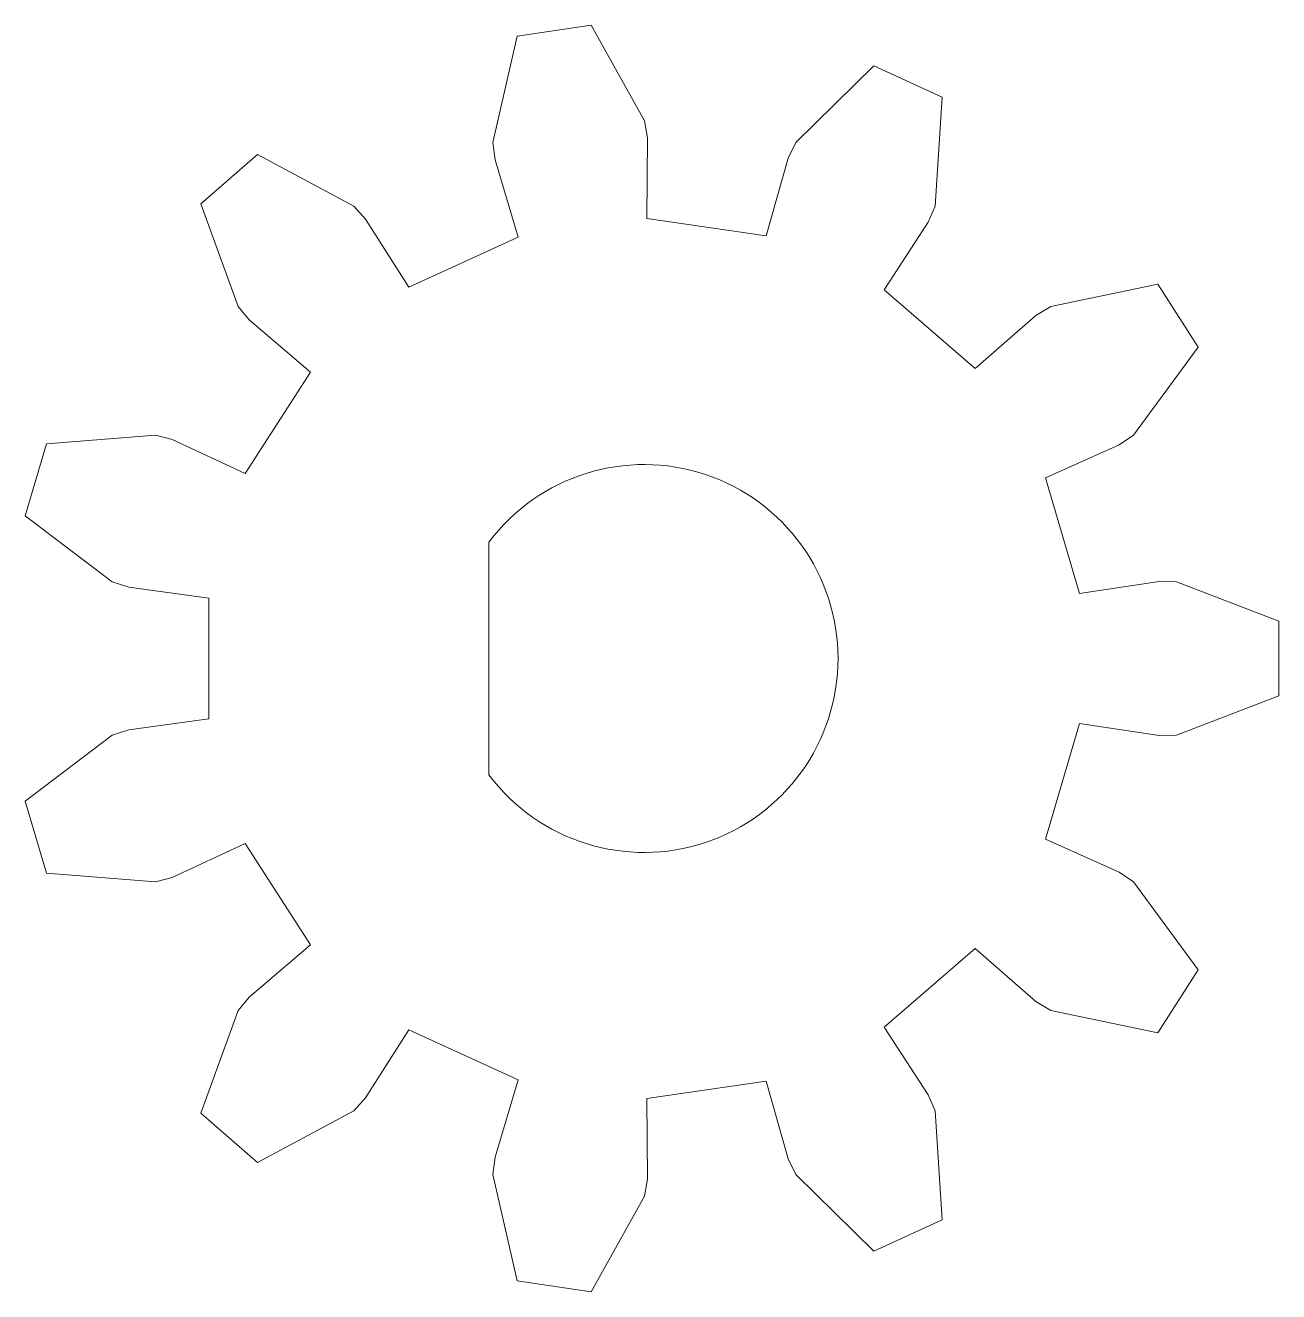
# Model space of a CAD drawing. Header units: millimetres. Extents: x 37 to 53.2, y -8.2 to 8.2.
import ezdxf

# ---------------------------------------------------------------- set-up
doc = ezdxf.new("R2010")
doc.units = ezdxf.units.MM
doc.layers.add('11_teeth', color=7, linetype='CONTINUOUS', lineweight=0)

msp = doc.modelspace()

# ---------------------------------------------------------------- linework, layer by layer
at = {"layer": '11_teeth'}
msp.add_line((43, 1.5), (43, -1.5), dxfattribs=at)
at = {"layer": '11_teeth', "color": 7}
msp.add_lwpolyline([(50.612, 0.838), (51.64, 0.992), (51.864, 0.986), (53.18, 0.483), (53.18, -0.483), (51.864, -0.986), (51.64, -0.992), (50.612, -0.838), (50.175, -2.327), (51.122, -2.753), (51.308, -2.879), (52.143, -4.013), (51.621, -4.826), (50.242, -4.538), (50.05, -4.421), (49.269, -3.737), (48.096, -4.753), (48.663, -5.624), (48.751, -5.83), (48.84, -7.236), (47.961, -7.637), (46.957, -6.649), (46.859, -6.447), (46.572, -5.449), (45.036, -5.669), (45.042, -6.709), (45.004, -6.93), (44.319, -8.161), (43.363, -8.023), (43.052, -6.649), (43.079, -6.426), (43.377, -5.431), (41.966, -4.787), (41.409, -5.664), (41.258, -5.83), (40.016, -6.495), (39.285, -5.862), (39.767, -4.538), (39.91, -4.365), (40.699, -3.689), (39.86, -2.384), (38.917, -2.821), (38.701, -2.879), (37.297, -2.767), (37.024, -1.84), (38.145, -0.986), (38.359, -0.918), (39.388, -0.776), (39.388, 0.776), (38.359, 0.918), (38.145, 0.986), (37.024, 1.84), (37.297, 2.767), (38.701, 2.879), (38.917, 2.821), (39.86, 2.384), (40.699, 3.689), (39.91, 4.365), (39.767, 4.538), (39.285, 5.862), (40.016, 6.495), (41.258, 5.83), (41.409, 5.664), (41.966, 4.787), (43.377, 5.431), (43.079, 6.426), (43.052, 6.649), (43.363, 8.023), (44.319, 8.161), (45.004, 6.93), (45.042, 6.709), (45.036, 5.669), (46.572, 5.449), (46.859, 6.447), (46.957, 6.649), (47.961, 7.637), (48.84, 7.236), (48.751, 5.83), (48.663, 5.624), (48.096, 4.753), (49.269, 3.737), (50.05, 4.421), (50.242, 4.538), (51.621, 4.826), (52.143, 4.013), (51.308, 2.879), (51.122, 2.753), (50.175, 2.327), (50.612, 0.838)], dxfattribs=at)
at = {"layer": '11_teeth'}
msp.add_arc((45, 0), 2.5, 216.8699, 143.1301, dxfattribs=at)

doc.saveas('drawing.dxf')
